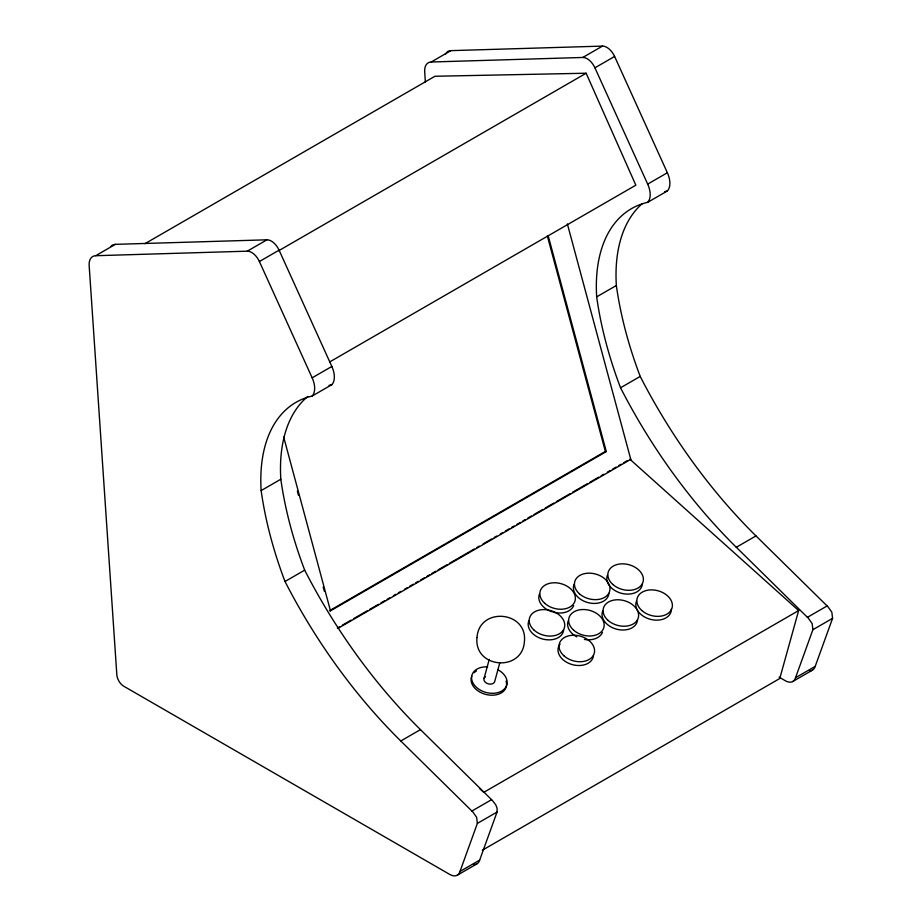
<?xml version="1.0" encoding="UTF-8"?>
<svg xmlns="http://www.w3.org/2000/svg" width="922" height="922" viewBox="0 0 922 922"><rect width="100%" height="100%" fill="white"/><g stroke="black" fill="none" stroke-linecap="round" stroke-linejoin="round"><path stroke-width="1.38" d="M459.997 871.451L477.365 823.415L476.639 817.318L472.825 811.948L400.782 740.988A378.977 218.802 60 0 1 285.013 581.505A297.794 171.93 60 0 1 261.145 490.585A169.821 98.043 60 0 1 312.155 396.045A19.27 11.133 60 0 0 312.155 377.824L259.393 261.525A13.381 7.733 60 0 0 247.269 251.176L95.681 255.717A17.334 10.004 60 0 0 89.169 265.628L116.84 674.869A9.808 5.659 60 0 0 123.755 686.222L449.798 874.459A14.983 8.655 60 0 0 459.997 871.451L479.671 860.088L497.05 812.052L497.096 808.214L495.748 804.814L492.509 800.584L420.455 729.625A378.977 218.802 60 0 1 304.686 570.142A297.794 171.93 60 0 1 280.818 479.221A169.821 98.043 60 0 1 307.81 396.448M779.102 677.151L785.325 680.747A14.983 8.655 60 0 0 795.525 677.739L812.893 629.703L812.167 623.606L808.352 618.224L736.309 547.276A378.977 218.802 60 0 1 620.541 387.782A297.794 171.93 60 0 1 596.672 296.861A169.821 98.043 60 0 1 647.682 202.321A19.27 11.133 60 0 0 647.682 184.112L594.921 67.813A13.381 7.733 60 0 0 582.796 57.464L431.208 62.005A17.334 10.004 60 0 0 424.696 71.916L425.376 81.966M809.435 670.824A14.983 8.655 60 0 0 815.198 666.376L832.578 618.339L831.851 612.243L828.037 606.86L755.982 535.913A378.977 218.802 60 0 1 640.214 376.43A297.794 171.93 60 0 1 616.345 285.509A169.821 98.043 60 0 1 642.254 203.658M484.096 678.281L489.248 659.334M499.77 662.918L494.607 681.865A5.567 3.942 15.2 0 1 486.528 683.144A5.567 3.942 15.2 0 1 485.548 676.69M567.376 223.942L630.763 459.34L629.841 459.191L798.648 610.571L779.758 678.511L482.321 850.234M95.681 255.717L115.354 244.353L266.954 239.812A13.381 7.733 60 0 1 279.078 250.162L331.839 366.46A19.27 11.133 60 0 1 331.839 384.681L312.155 396.045M431.208 62.005L450.881 50.641L602.481 46.1A13.381 7.733 60 0 1 614.605 56.449L667.367 172.748A19.27 11.133 60 0 1 667.367 190.969L647.682 202.321M144.973 243.673L434.942 76.261L586.138 73.23L635.834 185.184L329.673 361.943M247.269 251.176L266.954 239.812M582.796 57.464L602.481 46.1M259.393 261.525L279.078 250.162M594.921 67.813L614.605 56.449M278.732 250.703L586.138 73.23M312.155 377.824L331.839 366.46M647.682 184.112L667.367 172.748M261.145 490.585L280.818 479.221M596.672 296.861L616.345 285.509M285.013 581.505L304.686 570.142M620.541 387.782L640.214 376.43M606.296 451.584L605.374 451.434L329.557 610.687L330.479 610.825L606.296 451.584L548.267 236.078M337.371 628.043L339.861 626.614M342.35 625.174L351.063 620.149M353.552 618.708L367.244 610.802M369.734 609.361L378.446 604.336M380.936 602.896L384.67 600.741M387.159 599.312L389.649 597.871M393.383 595.716L395.872 594.275M398.362 592.834L400.851 591.405M404.574 589.25L407.063 587.81M409.552 586.369L413.287 584.214M415.776 582.785L418.265 581.344M420.755 579.903L424.489 577.748M426.978 576.308L429.468 574.879M431.957 573.438L435.691 571.283M438.18 569.842L446.893 564.817M449.383 563.377L474.277 549.005M476.766 547.576L479.256 546.135M482.99 543.98L491.691 538.955M494.18 537.514L496.67 536.074M500.404 533.919L502.893 532.478M505.383 531.049L509.117 528.894M511.606 527.453L514.096 526.013M516.585 524.583L520.319 522.428M522.809 520.988L525.298 519.547M527.787 518.118L531.521 515.963M534.011 514.522L542.724 509.486M545.213 508.057L553.926 503.02M556.415 501.591L570.096 493.685M572.585 492.244L587.521 483.624M590.011 482.183L598.724 477.158M601.213 475.717L603.703 474.288M607.437 472.133L609.926 470.693M612.415 469.252L616.15 467.097M618.639 465.656L621.128 464.227M623.618 462.786L627.352 460.631M338.293 628.182L630.763 459.34M400.782 740.988L420.455 729.625M736.309 547.276L755.982 535.913M798.648 610.571L483.773 792.355L479.509 788.517M471.845 811.06L491.53 799.708M807.372 617.348L827.057 605.985M477.365 823.415L497.05 812.052M812.893 629.703L832.578 618.339M795.525 677.739L815.198 666.376M457.058 875.335L476.743 863.972M792.586 681.612L812.27 670.248M547.334 235.94L605.374 451.434M283.676 437.028L330.479 610.825M297.357 491.115L298.474 495.287M323.184 587.049L324.313 591.221M506.086 681.07A18.094 12.816 15.2 0 1 488.522 694.969A18.094 12.816 15.2 0 1 471.753 676.137M474.115 672.737A18.094 12.816 15.2 0 1 476.49 670.974M563.676 629.876A18.094 12.816 15.2 0 1 542.839 639.061A18.094 12.816 15.2 0 1 528.859 620.794M593.503 655.519A18.094 12.816 15.2 0 1 570.868 664.174A18.094 12.816 15.2 0 1 560.069 644.109M602.458 632.388A18.094 12.816 15.2 0 1 584.375 639.453M576.803 636.86A18.094 12.816 15.2 0 1 568.286 620.725M573.668 605.639A18.094 12.816 15.2 0 1 552.935 612.093M551.679 611.701A18.094 12.816 15.2 0 1 539.497 593.964M608.912 593.445A18.094 12.816 15.2 0 1 588.086 602.631A18.094 12.816 15.2 0 1 574.095 584.364M637.54 620.033A18.094 12.816 15.2 0 1 616.714 629.219A18.094 12.816 15.2 0 1 602.723 610.952M671.354 608.774A18.094 12.816 15.2 0 1 651.428 619.584A18.094 12.816 15.2 0 1 636.503 601.086M642.311 584.11A18.094 12.816 15.2 0 1 621.474 593.307A18.094 12.816 15.2 0 1 607.494 575.028M497.926 669.764A18.094 12.816 15.2 0 1 501.384 691.246A18.094 12.816 15.2 0 1 473.124 683.271A18.094 12.816 15.2 0 1 487.634 666.871M664.555 191.672A169.821 98.043 60 0 1 667.367 190.969M445.326 54.375A17.334 10.004 60 0 1 445.845 53.441M446.478 52.623A17.334 10.004 60 0 1 450.881 50.641M329.027 385.396A169.821 98.043 60 0 1 331.839 384.681M110.951 246.347A17.334 10.004 60 0 1 115.354 244.353M479.671 860.088A14.983 8.655 60 0 1 473.908 864.536M477.008 637.471C473.643 668.381 522.29 672.541 524.411 641.666C527.776 610.767 479.129 606.595 477.008 637.471M544.821 603.391A18.094 12.816 15.2 0 0 574.706 601.847A18.094 12.816 15.2 0 0 553.327 582.796A18.094 12.816 15.2 0 0 544.821 603.391M579.419 593.791A18.094 12.816 15.2 0 0 609.304 592.235A18.094 12.816 15.2 0 0 587.925 573.184A18.094 12.816 15.2 0 0 579.419 593.791M534.184 630.222A18.094 12.816 15.2 0 0 564.068 628.677A18.094 12.816 15.2 0 0 542.689 609.615A18.094 12.816 15.2 0 0 534.184 630.222M612.819 584.456A18.094 12.816 15.2 0 0 642.703 582.911A18.094 12.816 15.2 0 0 621.313 563.861A18.094 12.816 15.2 0 0 612.819 584.456M564.01 655.876A18.094 12.816 15.2 0 0 593.895 654.32A18.094 12.816 15.2 0 0 572.504 635.27A18.094 12.816 15.2 0 0 564.01 655.876M573.611 630.152A18.094 12.816 15.2 0 0 603.484 628.597A18.094 12.816 15.2 0 0 582.105 609.546A18.094 12.816 15.2 0 0 573.611 630.152M608.047 620.379A18.094 12.816 15.2 0 0 637.932 618.835A18.094 12.816 15.2 0 0 616.553 599.784A18.094 12.816 15.2 0 0 608.047 620.379M641.827 610.514A18.094 12.816 15.2 0 0 671.712 608.958A18.094 12.816 15.2 0 0 650.333 589.907A18.094 12.816 15.2 0 0 641.827 610.514"/></g></svg>
